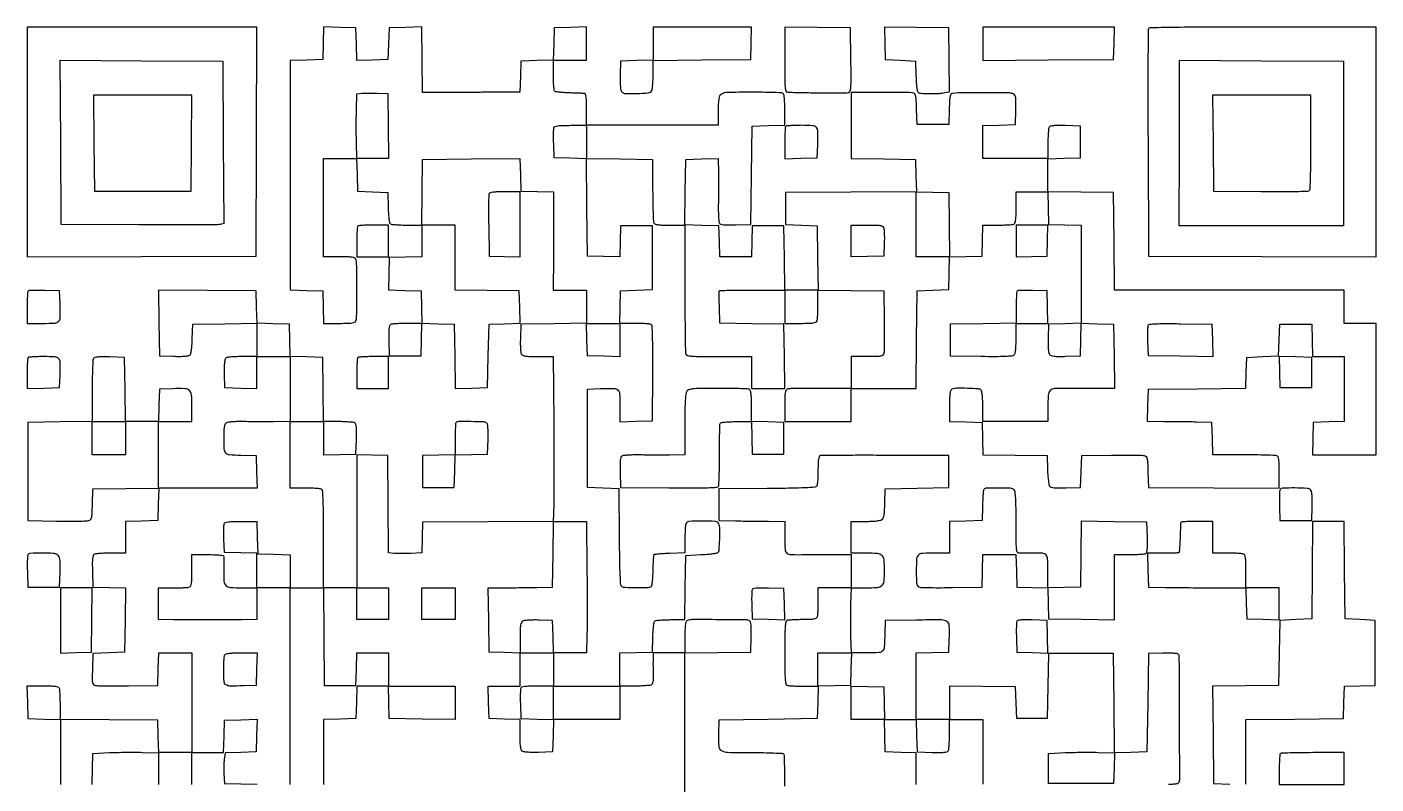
# Model space of a CAD drawing. Extents: x 179 to 1071, y 112 to 1107.
# Drawn here: x 179 to 1071, y 606 to 1107 of the extents above; entities that cross this region are included whole.
import ezdxf

# ---------------------------------------------------------------- set-up
doc = ezdxf.new("R2010")
doc.units = 0

msp = doc.modelspace()

# ---------------------------------------------------------------- linework, layer by layer
for points in [[(614, 540.065502), (614, 616.513249), (614, 692.960995), (635.75, 693.230498), (657.5, 693.5), (657.788231, 703.417355, 0.006827), (657.861823, 708.195195, 0.023663), (657.721018, 711.282937, 0.033714), (657.395734, 713.294865, 0.19692), (656.788231, 714.152042, 0.139553), (654.537711, 714.818873, 0.001224), (636.525537, 714.968312, 0.001743), (618.901151, 715.009954, 0.091576), (615.581787, 714.393011, 0.205218), (614.76761, 713.601595, 0.063068), (614.30265, 711.913621, 0.030363), (614.059586, 708.960143, 0.005351), (614, 703.393011), (614, 693), (603.5, 693), (593, 693), (592.914746, 688.25, 0.004204), (592.893703, 686.043973, 0.002232), (592.90281, 683.311381, 0.002221), (592.937003, 680.51789, 0.003446), (592.99383, 678.107893, -0.017045), (592.985134, 675.705158, -0.036762), (592.779987, 673.867867, -0.048997), (592.40056, 672.561194, -0.157601), (591.829083, 671.873206, -0.114517), (590.877633, 671.539879, -0.007914), (588.026356, 671.273635, -0.010937), (584.581523, 671.082572, -0.007991), (580.75, 671.015313), (571, 671), (571, 681.966168), (571, 692.932337), (581.75, 693.216168), (592.5, 693.5), (592.788805, 703.464966, -0.00836), (592.987032, 707.800174, -0.019108), (593.315749, 711.055937, -0.01918), (593.737468, 713.411, -0.199883), (594.288805, 714.199653, -0.115756), (595.162701, 714.504494, -0.007526), (597.855557, 714.747767, -0.010632), (601.106247, 714.922758, -0.007714), (604.730112, 714.984687), (613.960225, 715), (614.230112, 736.25), (614.5, 757.5), (624.5, 758, 0.006908), (628.421662, 758.25044, 0.009562), (631.929688, 758.590774, 0.006561), (634.839447, 758.968104, 0.108507), (635.75, 759.309017, 0.237004), (636.646896, 760.8364, 0.007977), (637.003957, 768.030764, 0.013077), (637.056243, 775.016192, 0.087155), (636.393011, 778.418213, 0.294833), (634.336862, 779.920436, 0.014388), (625.5, 780.174786, 0.014388), (616.663138, 779.920436, 0.294833), (614.606989, 778.418213, 0.070679), (614.368301, 777.376699, 0.006443), (614.178303, 774.715515, 0.008239), (614.044337, 771.52094, 0.006358), (614, 768.03452), (614, 759.232615), (604.049996, 758.83297, 0.005399), (600.193339, 758.636332, 0.008195), (596.84638, 758.374295, 0.003831), (594.024739, 758.084959, 0.170512), (593.499394, 757.832727, 0.175949), (593.253986, 757.307454, 0.004008), (593.027722, 754.510398, 0.008491), (592.842544, 751.190567, 0.005588), (592.737097, 747.366064, -0.009537), (592.600111, 743.504669, -0.014533), (592.32002, 740.162056, -0.009758), (591.959147, 737.447787, -0.203499), (591.537699, 736.765313, -0.149827), (589.579779, 736.119452, -0.005948), (581.965383, 736.048687, -0.006353), (574.391328, 736.164639, -0.135281), (572.264319, 736.81548, -0.238962), (571.604237, 737.927232, -0.00522), (571.240328, 744.392156, -0.007577), (570.951056, 753.830801, -0.001803), (570.764319, 769.550168), (570.5, 801.5), (560, 802), (549.5, 802.5), (549.5, 835), (549.5, 867.5), (558, 867.795054, -0.009943), (566.967356, 867.9279, -0.180053), (569.604424, 866.931202, -0.2029), (570.789002, 864.496251, -0.013105), (571, 856.447116), (571, 845.932337), (581.75, 846.216168), (592.5, 846.5), (592.703051, 877.969999, 0.001811), (592.746789, 893.422337, 0.007555), (592.598783, 902.729005, 0.005118), (592.334954, 909.121338, 0.242891), (591.703051, 910.204686, 0.117506), (590.823958, 910.508022, 0.006862), (587.979396, 910.749245, 0.01009), (584.551679, 910.923161, 0.007237), (580.716168, 910.984687), (570.932337, 911), (571.216168, 921.75), (571.5, 932.5), (582, 933), (592.5, 933.5), (592.5, 954.5), (592.5, 975.5), (582, 975.5), (571.5, 975.5), (571.214647, 965.216527), (570.929295, 954.933054), (560.214647, 955.216527), (549.5, 955.5), (549.236121, 987.769541), (548.972242, 1020.039082), (570.736121, 1019.769541), (592.5, 1019.5), (592.657243, 999.212913, 0.002528), (592.758169, 991.332637, 0.003791), (592.933199, 984.455427, 0.001596), (593.146108, 978.579611, 0.081932), (593.375858, 977.462913, 0.218991), (594.127778, 976.729098, 0.051245), (595.882154, 976.300449, 0.028277), (598.829531, 976.062083, 0.00604), (603.968615, 976), (614, 976), (614.038962, 965.25, -0.000784), (614.051381, 959.210054, -0.000159), (614.05319, 948.506955, -0.000168), (614.047144, 936.062964, -0.000158), (614.032686, 923.348144, 0.001846), (614.05968, 911.292849, 0.002853), (614.180883, 900.87769, 0.000898), (614.353517, 891.858512, 0.086584), (614.600712, 890.598144, 0.257232), (615.66326, 889.701641, 0.03121), (618.800602, 889.275843, 0.016104), (624.421761, 889.049249, 0.002021), (636.606989, 889), (658, 889), (658, 878.5), (658, 868), (669.019888, 868), (680.039775, 868), (679.769888, 889.25), (679.5, 910.5), (658.313949, 910.769702), (637.127898, 911.039403), (636.813949, 921.607188, -0.003792), (636.72369, 925.687752, -0.005972), (636.714618, 929.191862, -0.001935), (636.754504, 932.207911, -0.195774), (636.916667, 932.587487, -0.19218), (637.314201, 932.75587, -0.000491), (643.477604, 932.878824, -0.002931), (650.457894, 932.970284, -0.00181), (658.666667, 933), (680, 933), (680, 922), (680, 911), (690.393011, 911, 0.005351), (695.960143, 911.059586, 0.030363), (698.913621, 911.30265, 0.063068), (700.601595, 911.76761, 0.205218), (701.393011, 912.581787, 0.07207), (701.632119, 913.63856, 0.005899), (701.821697, 916.471254, 0.007818), (701.955696, 919.871254, 0.005939), (702, 923.60129), (702, 933.039005), (723.75, 932.769502), (745.5, 932.5), (745.783711, 913, -0.002788), (745.85221, 905.365834, -0.003942), (745.821708, 898.567187, -0.002293), (745.724598, 892.840683, -0.054895), (745.514659, 891.25, -0.136351), (744.804249, 889.985695, -0.147729), (743.56377, 889.316854, -0.046635), (741.090254, 889.04877, -0.003689), (734.480948, 889), (724, 889), (724, 878.5), (724, 868), (713.25, 867.937986, -0.001277), (708.441095, 867.922525, -0.000819), (702.858345, 867.927974, -0.000823), (697.391316, 867.951255, -0.001541), (692.969899, 867.990985, 0.006585), (689.194514, 867.986822, 0.008533), (685.734044, 867.87834, 0.006692), (682.851551, 867.700008, 0.072938), (681.719899, 867.446009, 0.186196), (680.816287, 866.629862, 0.078579), (680.307247, 865.047289, 0.033632), (680.057652, 862.189863, 0.004973), (680, 856.393011), (680, 846), (702, 846), (724, 846), (724, 857), (724, 868), (745.486147, 868), (766.972294, 868), (767.236147, 900.25), (767.5, 932.5), (778, 933), (788.5, 933.5), (788.783492, 944.216508), (789.066984, 954.933016), (799.783492, 955.216508), (810.5, 955.5), (810.784983, 965.75), (811.069966, 976), (820.453196, 976, 0.005972), (824.162354, 976.044307, 0.007853), (827.544751, 976.178303, 0.005943), (830.362696, 976.367916, 0.071958), (831.418213, 976.606989, 0.205218), (832.23239, 977.398405, 0.063068), (832.69735, 979.086379, 0.030363), (832.940414, 982.039857, 0.005351), (833, 987.606989), (833, 998), (843.466168, 998), (853.932337, 998), (854.216168, 987.25), (854.5, 976.5), (865.25, 976.216168), (876, 975.932337), (876, 943.5), (876, 911.067663), (865.25, 910.783832), (854.5, 910.5), (854.211141, 901.149285, 0.008898), (854.156589, 896.980927, 0.019663), (854.296615, 893.802758, 0.02258), (854.596888, 891.478955, 0.1305), (855.112128, 890.364894, 0.149751), (856.166788, 889.67274, 0.044369), (858.081903, 889.294874, 0.027023), (861.065714, 889.139302, 0.006919), (865.900987, 889.215609), (875.5, 889.5), (875.784171, 900.283485), (876.068343, 911.06697), (886.784171, 910.783485), (897.5, 910.5), (897.769888, 889.25), (898.039775, 868), (887.769888, 867.914061, -0.001899), (883.066929, 867.892568, -0.001081), (877.381002, 867.900473, -0.00108), (871.656607, 867.933176, -0.001787), (866.825014, 867.988484, 0.016019), (858.492475, 867.846703, 0.187177), (855.574939, 866.546886, 0.182324), (854.257193, 863.603338, 0.015059), (854, 855.065741), (854, 846), (832.5, 846), (811, 846), (811, 855.8, 0.008695), (810.925705, 860.071747, 0.018472), (810.688776, 863.369558, 0.019349), (810.328068, 865.799696, 0.150969), (809.8, 866.8, 0.182186), (807.924892, 867.648595, 0.008428), (800.81935, 867.98781, 0.012209), (793.868036, 868.032511, 0.087326), (790.581787, 867.393011, 0.20495), (789.767927, 866.602718, 0.063217), (789.302822, 864.919034, 0.030446), (789.059651, 861.973908, 0.005377), (789, 856.426843), (789, 846.067663), (799.75, 845.783832), (810.5, 845.5), (810.783631, 834.76979), (811.067262, 824.03958), (832.283631, 823.76979), (853.5, 823.5), (853.790118, 814.054124, 0.010482), (853.98226, 810.338585, 0.01414), (854.321331, 806.989786, 0.01114), (854.740409, 804.244126, 0.130478), (855.191104, 803.269733, 0.159945), (856.194197, 802.639631, 0.036405), (858.198281, 802.293786, 0.02466), (861.237553, 802.145353, 0.007277), (865.900987, 802.215609), (875.5, 802.5), (876, 813), (876.5, 823.5), (896, 823.783711, -0.002744), (903.631689, 823.852853, -0.003889), (910.42257, 823.824279, -0.002238), (916.145293, 823.730055, -0.055026), (917.715131, 823.523411, -0.140303), (918.954953, 822.814181, -0.136997), (919.645706, 821.550081, -0.045906), (919.987293, 819.055001, -0.004124), (920.215131, 812.7397), (920.5, 802.5), (963.75, 802.239377), (1007, 801.978755), (1007, 812.382389, 0.005344), (1006.940435, 817.955821, 0.030337), (1006.697404, 820.911921, 0.063021), (1006.232489, 822.601243, 0.205302), (1005.418213, 823.393011, 0.08304), (1004.220801, 823.636622, 0.001846), (998.313163, 823.821697, 0.004131), (991.37797, 823.956005, 0.002775), (983.452044, 824), (963.067663, 824), (962.783832, 834.75), (962.5, 845.5), (952, 845.703106, 0.001206), (947.200582, 845.784367, 0.000693), (941.416624, 845.860325, 0.000692), (935.605698, 845.920532, 0.001157), (930.716168, 845.953106), (919.932337, 846), (920.216168, 856.75), (920.5, 867.5), (952.715169, 867.763807), (984.930339, 868.027614), (985.215169, 878.263807), (985.5, 888.5), (996, 889), (1006.5, 889.5), (1007, 900), (1007.5, 910.5), (1018, 910.5), (1028.5, 910.5), (1028.783832, 899.75), (1029.067663, 889), (1039.533832, 889), (1050, 889), (1050, 867.534983), (1050, 846.069966), (1039.75, 845.784983), (1029.5, 845.5), (1029.216168, 834.75), (1028.932337, 824), (1049.966168, 824), (1071, 824), (1071, 867.5), (1071, 911), (1060.5, 911), (1050, 911), (1050, 922), (1050, 933), (974.013853, 933), (898.027706, 933), (897.763853, 965.25), (897.5, 997.5), (875.75, 997.769502), (854, 998.039005), (854, 1008.985671), (854, 1019.932337), (864.75, 1020.216168), (875.5, 1020.5), (875.5, 1031), (875.5, 1041.5), (865.582645, 1041.788231, 0.006827), (860.804805, 1041.861823, 0.023663), (857.717063, 1041.721018, 0.033714), (855.705135, 1041.395734, 0.19692), (854.847958, 1040.788231, 0.115445), (854.524351, 1039.860149, 0.007585), (854.266219, 1037.014355, 0.010675), (854.080714, 1033.578609, 0.007755), (854.015313, 1029.75), (854, 1020), (832.5, 1020), (811, 1020), (811, 1030.966168), (811, 1041.932337), (821.75, 1042.216168), (832.5, 1042.5), (832.786344, 1052.260933, 0.003919), (832.921766, 1058.561782, 0.053285), (832.709091, 1060.846498, 0.155141), (832.026472, 1062.075159, 0.098449), (830.627145, 1062.951659, 0.088374), (827.966305, 1063.455206, 0.001568), (813.345586, 1063.566407, 0.004204), (799.477731, 1063.511779, 0.015789), (790.784983, 1063.129726, 0.234693), (789.873584, 1062.587685, 0.096009), (789.322267, 1061.214477, 0.035894), (789.000032, 1058.5101, 0.00476), (788.784983, 1052.75), (788.5, 1042.5), (778, 1042.5), (767.5, 1042.5), (767.21564, 1052.693518, 0.005268), (767.000034, 1058.30174, 0.034022), (766.669594, 1061.113581, 0.078557), (766.121675, 1062.653746, 0.20063), (765.21564, 1063.380757, 0.064252), (763.948482, 1063.574706, 0.001667), (758.202407, 1063.690902, 0.003501), (751.442168, 1063.757724, 0.002382), (743.75, 1063.743256), (724, 1063.612033), (724, 1041.825904), (724, 1020.039775), (745.25, 1019.769888), (766.5, 1019.5), (766.783724, 1008.760648), (767.067447, 998.021296), (723.783724, 997.760648), (680.5, 997.5), (680.5, 987), (680.5, 976.5), (691, 976), (701.5, 975.5), (701.769888, 954.25), (702.039775, 933), (691.039775, 933), (680.039775, 933), (679.769888, 954.25), (679.5, 975.5), (669, 975.5), (658.5, 975.5), (658.215017, 965.25), (657.930034, 955), (647.5, 955), (637.069966, 955), (636.784983, 965.25), (636.5, 975.5), (625.230589, 975.782933), (613.961179, 976.065865), (614.230589, 997.782933), (614.5, 1019.5), (625.25, 1019.783832), (636, 1020.067663), (636.13315, 1010.283832, -0.002543), (636.171815, 1005.747127, -0.001361), (636.175818, 1000.142751, -0.001355), (636.148836, 994.423, -0.002117), (636.091424, 989.5, 0.007556), (636.088042, 985.192291, 0.010634), (636.224763, 981.352832, 0.007134), (636.45167, 978.168206, 0.128428), (636.790918, 977.211769, 0.189586), (637.676951, 976.605917, 0.03317), (639.711527, 976.280259, 0.023468), (642.815026, 976.139036, 0.0069), (647.582645, 976.211769), (657.5, 976.5), (658, 1009), (658.5, 1041.5), (669.25, 1041.783832), (680, 1042.067663), (680, 1052.426843, 0.005951), (679.93776, 1057.655932, 0.026328), (679.702739, 1060.724231, 0.044719), (679.290586, 1062.580679, 0.227966), (678.584755, 1063.329103, 0.083592), (677.504628, 1063.547619, 0.001634), (671.833879, 1063.715221, 0.003875), (665.195923, 1063.83823, 0.002583), (657.590413, 1063.880923, 0.004902), (642.101872, 1063.735988, 0.12985), (638.15208, 1062.611253, 0.241947), (636.372959, 1059.775757, 0.0214), (636, 1051.065741), (636, 1042), (592.5, 1042), (549, 1042), (549, 1052.5, 0.006006), (548.939425, 1057.54235, 0.023435), (548.718646, 1060.651677, 0.034132), (548.357611, 1062.570458, 0.326717), (547.75, 1063.066863, 0.004035), (546.906753, 1063.105147, 0.000236), (544.335883, 1063.199874, 0.000357), (541.274643, 1063.309035, 0.000263), (537.882795, 1063.425774, -0.007111), (534.499435, 1063.588642, -0.009772), (531.464135, 1063.83769, -0.006859), (528.947153, 1064.128751, -0.106583), (528.132795, 1064.417928, -0.213726), (527.632486, 1065.155373, -0.017235), (527.296095, 1067.533453, -0.018308), (527.070244, 1070.780494, -0.008208), (527, 1075.059017), (527, 1085), (538, 1085), (549, 1085), (549, 1096.033832), (549, 1107.067663), (538.25, 1106.783832), (527.5, 1106.5), (527.216508, 1095.783492), (526.933016, 1085.066984), (516.216508, 1084.783492), (505.5, 1084.5), (505.215017, 1074.25), (504.930034, 1064), (499.215017, 1063.908512, -0.00299), (495.648666, 1063.87275, -0.000322), (487.394411, 1063.844653, -0.000396), (477.565658, 1063.825301, -0.000319), (467, 1063.819593), (440.5, 1063.822161), (440.230404, 1085.444714), (439.960808, 1107.067266), (429.230404, 1106.783633), (418.5, 1106.5), (418, 1096), (417.5, 1085.5), (407.284183, 1085.215394), (397.068365, 1084.930789), (396.784183, 1095.715394), (396.5, 1106.5), (385.784171, 1106.783485), (375.068343, 1107.06697), (374.784171, 1096.283485), (374.5, 1085.5), (363.75, 1085.216168), (353, 1084.932337), (353, 1009), (353, 933.067663), (363.75, 932.783832), (374.5, 932.5), (374.783832, 921.75), (375.067663, 911), (385.426843, 911, 0.005377), (390.973908, 911.059651, 0.030446), (393.919034, 911.302822, 0.063217), (395.602718, 911.767927, 0.20495), (396.393011, 912.581787, 0.090516), (396.939938, 915.490371, 0.001332), (396.986594, 933, 0.001332), (396.939938, 950.509629, 0.090516), (396.393011, 953.418213, 0.205218), (395.601595, 954.23239, 0.063068), (393.913621, 954.69735, 0.030363), (390.960143, 954.940414, 0.005351), (385.393011, 955), (375, 955), (375, 987.5), (375, 1020), (385.966168, 1020), (396.932337, 1020), (397.216168, 1009.25), (397.5, 998.5), (407.5, 998), (417.5, 997.5), (417.788805, 987.535034, 0.00836), (417.987032, 983.199826, 0.019108), (418.315749, 979.944063, 0.01918), (418.737468, 977.589, 0.199883), (419.288805, 976.800347, 0.117226), (420.172107, 976.495095, 0.006962), (423.008274, 976.252233, 0.010173), (426.426877, 976.077211, 0.007309), (430.25, 976.015313), (440, 976), (440, 965.533832), (440, 955.067663), (429.25, 954.783832), (418.5, 954.5), (418.216515, 943.784171), (417.93303, 933.068343), (428.716515, 932.784171), (439.5, 932.5), (439.783832, 921.75), (440.067663, 911), (430.283832, 910.984687, 0.007729), (426.442256, 910.919289, 0.010646), (422.995583, 910.733781, 0.007548), (420.140491, 910.475676, 0.11554), (419.211769, 910.152042, 0.19692), (418.604266, 909.294865, 0.033714), (418.278982, 907.282937, 0.023663), (418.138177, 904.195195, 0.006827), (418.211769, 899.417355), (418.5, 889.5), (429, 889.5), (439.5, 889.5), (439.784171, 900.283485), (440.068343, 911.06697), (450.784171, 910.783485), (461.5, 910.5), (461.769986, 889.216371), (462.039971, 867.932742), (472.769986, 868.216371), (483.5, 868.5), (484, 889.5), (484.5, 910.5), (494.783473, 910.785353), (505.066946, 911.070705), (504.783473, 921.785353), (504.5, 932.5), (483.25, 932.769888), (462, 933.039775), (462, 954.519888), (462, 976), (450.980498, 976), (439.960995, 976), (440.230498, 997.75), (440.5, 1019.5), (472.716028, 1019.763808), (504.932056, 1020.027617), (505.216028, 1009.263808), (505.5, 998.5), (516.25, 998.216168), (527, 997.932337), (527.035641, 987.216168, -0.000839), (527.044809, 981.654289, -0.000258), (527.040241, 973.258812, -0.000258), (527.025446, 963.863042, -0.000282), (527.001252, 954.75), (526.931222, 933), (537.965611, 933), (549, 933), (549, 922.019502), (549, 911.039005), (527.25, 910.769502), (505.5, 910.5), (505.211141, 901.149285, 0.009044), (505.15859, 897.042317, 0.018924), (505.296386, 893.849829, 0.020746), (505.587315, 891.486141, 0.132968), (506.083586, 890.399285, 0.153983), (507.123616, 889.728976, 0.035169), (509.202044, 889.314944, 0.024217), (512.337384, 889.070215, 0.007368), (517.10175, 889), (526.958611, 889), (527.229306, 845.75, -0.000744), (527.312237, 828.366955, -0.000876), (527.337455, 811.903113, -0.000767), (527.313077, 797.994754, -0.005464), (527.217348, 791.260598), (526.934696, 780.021196), (483.717348, 779.760598), (440.5, 779.5), (440.215876, 769.327811), (439.931752, 759.155621), (432.715876, 758.827811, -0.005781), (429.679229, 758.725021, -0.005152), (426.522147, 758.687223, -0.005175), (423.68305, 758.711872, -0.015909), (421.763775, 758.809544), (418.027549, 759.119088), (417.763775, 791.309544), (417.5, 823.5), (407.25, 823.784983), (397, 824.069966), (397, 780.034983), (397, 736), (386, 736), (375, 736), (375, 768.393011, 0.001243), (374.953519, 787.08678, 0.010731), (374.733108, 795.42282, 0.016522), (374.345967, 800.195595, 0.279562), (373.418213, 801.393011, 0.07203), (372.361889, 801.632106, 0.005915), (369.534475, 801.821697, 0.007831), (366.140776, 801.955695, 0.005951), (362.418213, 802), (353, 802), (353, 824), (353, 846), (364, 846), (375, 846), (375, 834.966168), (375, 823.932337), (385.75, 824.216168), (396.5, 824.5), (396.788231, 834.417355, 0.006827), (396.861823, 839.195195, 0.023663), (396.721018, 842.282937, 0.033714), (396.395734, 844.294865, 0.19692), (395.788231, 845.152042, 0.115389), (394.860528, 845.475632, 0.007606), (392.020197, 845.733781, 0.010693), (388.590875, 845.919285, 0.007771), (384.769888, 845.984687), (375.039775, 846), (374.769888, 867.25), (374.5, 888.5), (363.783492, 888.783492), (353.066984, 889.066984), (352.783492, 899.783492), (352.5, 910.5), (341.783492, 910.783492), (331.066984, 911.066984), (330.783492, 921.783492), (330.5, 932.5), (298.230459, 932.763879), (265.960918, 933.027758), (266.230459, 911.263879), (266.5, 889.5), (275.850715, 889.211141, 0.009201), (279.892546, 889.160695, 0.018158), (283.099804, 889.296226, 0.018909), (285.507799, 889.577687, 0.135457), (286.565629, 890.054467, 0.155031), (287.207107, 891.05425, 0.027795), (287.668713, 893.249332, 0.02215), (288.009433, 896.409522, 0.008399), (288.214914, 900.843326), (288.5, 910.5), (309.75, 910.769888), (331, 911.039775), (331, 900.019888), (331, 889), (321.122445, 889, 0.007831), (316.571441, 888.928718, 0.021429), (313.364445, 888.690402, 0.026635), (311.147197, 888.309148, 0.165109), (310.176942, 887.713201, 0.138649), (309.750801, 886.751687, 0.014183), (309.466611, 884.25361, 0.016207), (309.301367, 881.109089, 0.010475), (309.304497, 877.463201), (309.5, 868.5), (320.25, 868.216168), (331, 867.932337), (331, 878.466168), (331, 889), (342, 889), (353, 889), (353, 867.5), (353, 846), (342.25, 845.937986, -0.001323), (337.420303, 845.922906, -0.00083), (331.771122, 845.929594, -0.000833), (326.209548, 845.954674, -0.001522), (321.672969, 845.996501, 0.008808), (317.402679, 845.973647, 0.017756), (314.042149, 845.776915, 0.018659), (311.531517, 845.445369, 0.131783), (310.422969, 844.93607, 0.139267), (309.765964, 843.97844, 0.041503), (309.337611, 842.240142, 0.029361), (309.084433, 839.715405, 0.010758), (309.013655, 836.127555, 0.011111), (309.210886, 827.915135, 0.176033), (310.267872, 825.377919, 0.188954), (312.679383, 824.200902, 0.013148), (320.357794, 823.783793), (330.5, 823.5), (330.783832, 812.75), (331.067663, 802), (298.533832, 802), (266, 802), (266, 824), (266, 846), (277, 846), (288, 846), (288, 855.964816, 0.018261), (287.715759, 863.745043, 0.189805), (286.354446, 866.576308, 0.180768), (283.394003, 867.792504, 0.016288), (275.243181, 867.788833), (266.5, 867.5), (266.216168, 856.75), (265.932337, 846), (254.986056, 846), (244.039775, 846), (243.769888, 867.25), (243.5, 888.5), (233.582645, 888.788231, 0.006827), (228.804805, 888.861823, 0.023663), (225.717063, 888.721018, 0.033714), (223.705135, 888.395734, 0.19692), (222.847958, 887.788231, 0.130018), (222.518918, 886.749561, 0.002382), (222.266219, 880.935822, 0.005714), (222.080348, 874.116045, 0.003766), (222.015313, 866.269888), (222, 846.039775), (200.75, 845.769888), (179.5, 845.5), (179.5, 813), (179.5, 780.5), (198.5, 780.2403, 0.002689), (205.940041, 780.178622, 0.003795), (212.569445, 780.209638, 0.002219), (218.152897, 780.302933, 0.052405), (219.715131, 780.500601, 0.141258), (220.955297, 781.196307, 0.138528), (221.646307, 782.450435, 0.046054), (221.987353, 784.937938, 0.004099), (222.215131, 791.2603), (222.5, 801.5), (244.284031, 801.769597), (266.068061, 802.039194), (265.784031, 791.269597), (265.5, 780.5), (254.75, 780.216168), (244, 779.932337), (244, 769.466168), (244, 759), (234.25, 758.984687, 0.007747), (230.42149, 758.91935, 0.010666), (226.986053, 758.734034, 0.007573), (224.140441, 758.476177, 0.115477), (223.21316, 758.152902, 0.199716), (222.60233, 757.281101, 0.032047), (222.279186, 755.18343, 0.022682), (222.138947, 751.955578, 0.006397), (222.21316, 746.918214), (222.5, 736.5), (233.269789, 736.215968), (244.039577, 735.931935), (243.769789, 714.715968), (243.5, 693.5), (233, 693), (222.5, 692.5), (222.215323, 682.277755, 0.003551), (222.079402, 675.724702, 0.049294), (222.279857, 673.368544, 0.160964), (222.928278, 672.188838, 0.127702), (224.215323, 671.494044, 0.054764), (225.826644, 671.280828, 0.002348), (231.557001, 671.180849, 0.003993), (238.36337, 671.14843, 0.002831), (246, 671.216289), (265.5, 671.5), (265.783832, 682.25), (266.067663, 693), (277.033832, 693), (288, 693), (288, 660), (288, 627), (277.033832, 627), (266.067663, 627), (265.783832, 637.75), (265.5, 648.5), (233.25, 648.763853), (201, 649.027706), (201, 658.432066, 0.005959), (200.955694, 662.149321, 0.007839), (200.821697, 665.538545, 0.005926), (200.632097, 668.362208, 0.072001), (200.393011, 669.418213, 0.205485), (199.600474, 670.232706, 0.062919), (197.908208, 670.697521, 0.03028), (194.946379, 670.940479, 0.005326), (189.359179, 671), (178.932337, 671), (179.216168, 660.25), (179.5, 649.5), (190.25, 649.216168), (201, 648.932337), (201, 627.466168), (201, 606)], [(933.829052, 606.071545, 0.014296), (937.164423, 606.290571, 0.009064), (939.880922, 606.596896, 0.225406), (940.496963, 606.995087, 0.139868), (941.19842, 609.475126, 0.000292), (941.082382, 649.818593, 0.00022), (940.923873, 690.46607, 0.197785), (940.202135, 692.197865, 0.175155), (939.481347, 692.535971, 0.008594), (936.815334, 692.735291, 0.013067), (933.579866, 692.836613, 0.008986), (929.910352, 692.789648), (920.5, 692.5), (920, 660), (919.5, 627.5), (908.763707, 627.216307), (898.027415, 626.932615), (897.763707, 659.716307), (897.5, 692.5), (876, 692.5), (854.5, 692.5), (854, 671), (853.5, 649.5), (843.5, 649.5), (833.5, 649.5), (833, 660), (832.5, 670.5), (810.75, 670.769502), (789, 671.039005), (789, 660.019502), (789, 649), (778, 649), (767, 649), (767, 670.966168), (767, 692.932337), (777.75, 693.216168), (788.5, 693.5), (788.795054, 702, 0.016615), (788.808557, 711.172392, 0.256901), (787.257017, 713.792258, 0.133137), (783.662891, 714.781055, 0.003632), (767.237619, 714.72342), (746.5, 714.5), (746.24922, 706, -0.007897), (745.830457, 696.759777, -0.169594), (744.78992, 694.278458, -0.20034), (742.483054, 693.185982, -0.011711), (734.543332, 693), (724.124768, 693), (723.812384, 703.900107, -0.004492), (723.71519, 708.841483, -0.002693), (723.6841, 714.712026, -0.002696), (723.716137, 720.554047, -0.004692), (723.814338, 725.400107), (724.128677, 736), (733.49291, 736, 0.017788), (741.277883, 736.277045, 0.169683), (744.28684, 737.575214, 0.186617), (745.682819, 740.404657, 0.02234), (746, 747.5, 0.022388), (745.681908, 754.600461, 0.187228), (744.28188, 757.42831, 0.169242), (741.263497, 758.724472, 0.017578), (733.428571, 759), (724, 759), (724, 769.5), (724, 780), (733.30887, 780, 0.009812), (737.35615, 780.079431, 0.018544), (740.610301, 780.328301, 0.02024), (743.071188, 780.710018, 0.112838), (744.28333, 781.25, 0.135585), (745.125269, 782.340539, 0.052369), (745.663989, 784.191066, 0.030165), (746.011887, 787.117316, 0.007256), (746.224459, 792), (746.5, 801.5), (767.5, 802), (788.5, 802.5), (788.5, 813), (788.5, 823.5), (746.5, 823.672075, 0.001137), (730.30934, 823.70159, 0.001814), (716.470312, 823.64514, 0.000349), (704.273257, 823.542618, 0.094058), (703.25, 823.338742, 0.237452), (702.665866, 822.673134, 0.030997), (702.294837, 820.765066, 0.024119), (702.059301, 817.893995, 0.007989), (701.984687, 813.666667, -0.008112), (701.920195, 810.063104, -0.011072), (701.737557, 806.8204, -0.008081), (701.483065, 804.137346, -0.114202), (701.164896, 803.232566, -0.238259), (700.014755, 802.547142, -0.005962), (693.747222, 802.185008, -0.007882), (684.418045, 801.904803, -0.001745), (668.430208, 801.732566), (636.5, 801.5), (636.5, 791), (636.5, 780.5), (647.5, 780.322108, 0.000732), (652.490282, 780.248714, 0.000437), (658.426562, 780.17529, 0.000438), (664.339105, 780.112505, 0.000759), (669.25, 780.072108), (680, 780), (680, 769.567388, 0.014106), (680.226851, 761.528296, 0.207079), (681.467917, 759.053346, 0.171343), (684.230956, 758.018961, 0.009074), (693.785381, 758.012486, -0.002164), (698.244461, 758.071083, -0.001219), (703.657268, 758.105589, -0.001216), (709.120922, 758.113817, -0.001991), (713.75, 758.091103), (724, 758), (724, 747), (724, 736), (713, 736), (702, 736), (702, 727.081787, -0.006277), (701.955669, 723.550804, -0.008159), (701.821697, 720.31865, -0.006338), (701.631778, 717.626193, -0.070946), (701.393011, 716.581787, -0.191652), (700.656877, 715.783827, -0.070258), (699.167248, 715.312102, -0.03479), (696.605148, 715.063195, -0.006824), (691.974799, 715, 0.006352), (688.484808, 714.955664, 0.008233), (685.287222, 714.821697, 0.006434), (682.623534, 714.631706, 0.070701), (681.581787, 714.393011, 0.25694), (680.699082, 713.347978, 0.031157), (680.276325, 710.260913, 0.016334), (680.049835, 704.758748, 0.002119), (680, 693, 0.002119), (680.049835, 681.241252, 0.016334), (680.276325, 675.739087, 0.031157), (680.699082, 672.652022, 0.25694), (681.581787, 671.606989, 0.0721), (682.638889, 671.367872, 0.005887), (685.475463, 671.178303, 0.007809), (688.880092, 671.044304, 0.00593), (692.615619, 671), (702.067663, 671), (701.783832, 660.25), (701.5, 649.5), (669, 649), (636.5, 648.5), (636.211167, 639.756819, 0.02411), (636.340494, 631.241794, 0.251011), (638.123981, 628.366877, 0.126743), (642.227087, 627.224508, 0.004849), (658.181631, 627.069767, -0.003972), (665.966412, 627.007923, -0.006212), (672.663077, 626.818271, -0.002158), (678.406775, 626.559321, -0.186112), (679.186391, 626.213609, -0.189569), (679.52641, 625.432801, -0.002135), (679.711366, 619.608009, -0.006218), (679.813419, 612.820944, -0.003969), (679.771275, 604.928725)], [(353, 605.960995), (353, 670.980498), (353, 736), (342, 736), (331, 736), (331, 725.5), (331, 715), (320.75, 714.926805, -0.001262), (312.521508, 714.888821, -0.000694), (302.452926, 714.881747, -0.00058), (290.33909, 714.904103, -0.000334), (275.75, 714.957682), (266, 715), (266, 725.5), (266, 736), (275.418213, 736, 0.005951), (279.140776, 736.044305, 0.007831), (282.534475, 736.178303, 0.005915), (285.361889, 736.367894, 0.07203), (286.418213, 736.606989, 0.205218), (287.23239, 737.398405, 0.063068), (287.69735, 739.086379, 0.030363), (287.940414, 742.039857, 0.005351), (288, 747.606989), (288, 758), (298.5, 758, -0.006012), (303.541273, 757.939386, -0.023419), (306.651777, 757.718556, -0.034052), (308.572581, 757.35754, -0.325984), (309.070637, 756.75, -0.014814), (309.092806, 755.923743, -0.001037), (309.081503, 753.605455, -0.001469), (309.054161, 750.840669, -0.001106), (309.008434, 747.800487, 0.019496), (309.169365, 740.397615, 0.185632), (310.458808, 737.569707, 0.178142), (313.338343, 736.272315, 0.017684), (321.035184, 736), (331, 736), (331, 747.466168), (331, 758.932337), (320.25, 759.216168), (309.5, 759.5), (309.208575, 768.420857, -0.005737), (309.13413, 771.934715, -0.007759), (309.152581, 775.111648, -0.005495), (309.238236, 777.761419, -0.080952), (309.42719, 778.670857, -0.240278), (310.149767, 779.321122, -0.035263), (312.144919, 779.7062, -0.023847), (315.317434, 779.936551, -0.006199), (320.434783, 780), (330.932337, 780), (331.216168, 769.25), (331.5, 758.5), (342.25, 758.216168), (353, 757.932337), (353, 746.966168), (353, 736), (363.986147, 736), (374.972294, 736), (375.236147, 703.75), (375.5, 671.5), (386, 671.5), (396.5, 671.5), (396.783832, 682.25), (397.067663, 693), (407.533832, 693), (418, 693), (418, 682), (418, 671), (440, 671), (462, 671), (462, 659.980498), (462, 648.960995), (440.25, 649.230498), (418.5, 649.5), (418.216168, 660.25), (417.932337, 671), (407.5, 671), (397.067663, 671), (396.783832, 660.25), (396.5, 649.5), (385.75, 649.216168), (375, 648.932337), (375, 627.466168), (375, 606)], [(767, 606), (767, 616.465017), (767, 626.930034), (756.75, 627.215017), (746.5, 627.5), (746.216168, 638.25), (745.932337, 649), (734.966168, 649), (724, 649), (724, 660.033832), (724, 671.067663), (734.75, 670.783832), (745.5, 670.5), (745.783832, 659.75), (746.067663, 649), (756.5, 649), (766.932337, 649), (767.216168, 638.25), (767.5, 627.5), (777.417355, 627.211769, 0.006827), (782.195195, 627.138177, 0.023663), (785.282937, 627.278982, 0.033714), (787.294865, 627.604266, 0.19692), (788.152042, 628.211769, 0.115445), (788.475649, 629.139851, 0.007585), (788.733781, 631.985645, 0.010675), (788.919286, 635.421391, 0.007755), (788.984687, 639.25), (789, 649), (800, 649), (811, 649), (811, 627.533832), (811, 606.067663)], [(288, 606), (288, 616.5), (288, 627), (298.466168, 627), (308.932337, 627), (309.216168, 637.75), (309.5, 648.5), (320.284178, 648.784178), (331.068357, 649.068357), (330.784178, 638.284178), (330.5, 627.5), (320.288831, 627.215446), (310.077661, 626.930891), (309.481052, 623.715446, 0.030047), (309.270626, 622.018638, 0.00876), (309.150106, 619.388287, 0.008769), (309.118216, 616.415823, 0.009283), (309.192221, 613.5), (309.5, 606.5), (331.25, 606.230498)], [(221.930034, 606), (222.215017, 616.25), (222.5, 626.5), (233.5, 627, -0.005757), (238.490373, 627.169283, -0.003442), (244.426563, 627.261362, -0.003446), (250.339037, 627.271619, -0.005974), (255.25, 627.187616), (266, 626.875232), (266, 616.437616), (266, 606)]]:
    msp.add_lwpolyline(points, format="xyb")
for points in [[(179, 1030.993714), (179, 954.987428), (254.75, 955.243714), (330.5, 955.5), (330.756286, 1031.25), (331.012572, 1107), (255.006286, 1107), (179, 1107)], [(811, 1095.989377), (811, 1084.978755), (854.25, 1085.239377), (897.5, 1085.5), (897.783832, 1096.25), (898.067663, 1107), (854.533832, 1107), (811, 1107)], [(223.235953, 1030.25), (223.5, 998.5), (255.5, 998.5), (287.5, 998.5), (287.764047, 1030.25), (288.028094, 1062), (255.5, 1062), (222.971906, 1062)], [(788.769888, 976.25), (789.039775, 955), (778.019888, 955), (767, 955), (767, 976.533832), (767, 998.067663), (777.75, 997.783832), (788.5, 997.5)], [(833, 965.465017), (833, 954.930034), (843.25, 955.215017), (853.5, 955.5), (853.784983, 965.75), (854.069966, 976), (843.534983, 976), (833, 976)], [(571, 899.966168), (571, 888.932337), (560.25, 889.216168), (549.5, 889.5), (549.216168, 900.25), (548.932337, 911), (559.966168, 911), (571, 911)], [(1007.214639, 878.78419), (1007.5, 868.5), (1018, 868.5), (1028.5, 868.5), (1028.5, 878.5), (1028.5, 888.5), (1017.714639, 888.78419), (1006.929279, 889.068381)], [(244, 835), (244, 824), (233, 824), (222, 824), (222, 835), (222, 846), (233, 846), (244, 846)], [(201, 714.465017), (201, 692.930034), (211.25, 693.215017), (221.5, 693.5), (221.769888, 714.75), (222.039775, 736), (211.519888, 736), (201, 736)], [(418, 725.5), (418, 715), (407.5, 715), (397, 715), (397, 725.5), (397, 736), (407.5, 736), (418, 736)], [(462, 725.5), (462, 715), (451, 715), (440, 715), (440, 725.5), (440, 736), (451, 736), (462, 736)], [(723.783832, 682.25), (723.5, 671.5), (712.75, 671.216168), (702, 670.932337), (702, 681.966168), (702, 693), (713.033832, 693), (724.067663, 693)]]:
    msp.add_lwpolyline(points, close=True)
for points in [[(593, 1096.033832), (593, 1085.067663), (582.25, 1084.783832), (571.5, 1084.5), (571.211141, 1075.149285, 0.00867), (571.153366, 1070.882978, 0.020877), (571.297142, 1067.728477, 0.025708), (571.61319, 1065.46446, 0.12632), (572.160002, 1064.307209, 0.213335), (574.713527, 1063.049365, 0.018052), (582.22084, 1063.040103, 0.017601), (589.715862, 1063.566096, 0.229432), (592.021789, 1065, 0.108985), (592.394965, 1066.034164, 0.009937), (592.695519, 1068.772493, 0.01249), (592.909647, 1072.089305, 0.009458), (592.984687, 1075.736147), (593, 1084.972294), (625.25, 1085.236147), (657.5, 1085.5), (657.783832, 1096.25), (658.067663, 1107), (625.533832, 1107), (593, 1107)], [(680, 1085.519502, 0.001672), (680.043488, 1072.51209, 0.018565), (680.270961, 1067.323565, 0.050708), (680.750889, 1064.719721, 0.324803), (681.75, 1063.945761, 0.003568), (694.008669, 1063.653362, 0.002843), (707.23647, 1063.507503, 0.000909), (719.980458, 1063.462611, 0.06446), (722.077032, 1063.730395, 0.244895), (723.202278, 1064.749855, 0.069185), (723.726085, 1067.134801, 0.02117), (723.899252, 1071.981308, 0.001535), (723.769533, 1085.371739), (723.5, 1106.5), (701.75, 1106.769502), (680, 1107.039005)], [(746.215966, 1096.269987), (746.5, 1085.5), (756.5, 1085), (766.5, 1084.5), (766.788805, 1074.535034, 0.00836), (766.987032, 1070.199826, 0.019108), (767.315749, 1066.944063, 0.01918), (767.737468, 1064.589, 0.199883), (768.288805, 1063.800347, 0.131044), (770.205515, 1063.195836, 0.008794), (776.001527, 1063.03742, 0.013477), (781.850851, 1063.138119, 0.038326), (785.894513, 1063.628903), (789.039025, 1064.257805), (788.769513, 1085.378903), (788.5, 1106.5), (767.215966, 1106.769987), (745.931931, 1107.039973)], [(920.460009, 1105.75, 0.090591), (920.266358, 1104.709509, 0.000109), (920.198937, 1082.982812, 0.000984), (920.176611, 1058.652573, 0.000605), (920.241394, 1030), (920.5, 955.5), (995.75, 955.243674), (1071, 954.987348), (1071, 1030.993674), (1071, 1107), (995.968615, 1107, 0.000668), (957.448289, 1106.948566, 0.003471), (936.19131, 1106.744245, 0.001205), (921.475143, 1106.465155, 0.305157)], [(308.758677, 1030.77123), (309.017354, 977.04246), (306.758677, 976.494347, -0.057902), (304.987826, 976.276519, -0.000418), (290.035361, 976.188577, -0.001589), (272.903102, 976.156579, -0.001017), (253, 976.223117), (201.5, 976.5), (201.241383, 1030.758691), (200.982767, 1085.017383), (254.741383, 1084.758691), (308.5, 1084.5)], [(1049.5, 1030), (1049.5, 975.5), (995.211905, 975.5), (940.92381, 975.5), (940.942857, 1025.75, -0.000032), (940.951538, 1045.331386, -0.000047), (940.961905, 1062.563467, -0.000022), (940.972765, 1077.239555, -0.00086), (940.980952, 1080.508612), (941, 1085.017225), (995.25, 1084.758612), (1049.5, 1084.5)], [(417.769502, 1041.543821), (418.039005, 1020), (407.583841, 1020), (397.128677, 1020), (396.814338, 1030.599893, -0.004677), (396.716072, 1035.441922, -0.002699), (396.683785, 1041.270706, -0.002697), (396.714518, 1047.122426, -0.004516), (396.811312, 1052.041108), (397.122625, 1062.882429), (400.311312, 1063.204923, -0.017666), (401.99545, 1063.315332, -0.005016), (404.619573, 1063.368092, -0.005046), (407.586147, 1063.368025, -0.005322), (410.5, 1063.307529), (417.5, 1063.087641)], [(963.235953, 1030.25), (963.5, 998.5), (994.93202, 998.235498, 0.001697), (1010.901959, 998.155315, 0.00816), (1019.995146, 998.288929, 0.006635), (1026.009704, 998.555446, 0.241447), (1027.166708, 999.235498, 0.134731), (1027.492293, 1000.296498, 0.001088), (1027.738089, 1009.161365, 0.003824), (1027.920853, 1019.372002, 0.002438), (1027.984687, 1031.25), (1028, 1062), (995.485953, 1062), (962.971906, 1062)], [(549, 1030.966168), (549, 1019.932337), (538.25, 1020.216168), (527.5, 1020.5), (527.210159, 1029.924983, -0.005394), (527.136178, 1033.631743, -0.007376), (527.154817, 1036.970602, -0.005045), (527.239658, 1039.758353, -0.081654), (527.428774, 1040.674983, -0.241018), (528.150647, 1041.322788, -0.034741), (530.157558, 1041.706476, -0.023677), (533.342601, 1041.936534, -0.00619), (538.468615, 1042), (549, 1042)], [(680.666667, 1041.333333, 0.178637), (680.399783, 1040.754242, 0.004491), (680.195833, 1037.817145, 0.009085), (680.048275, 1034.320751, 0.006002), (680, 1030.299502), (680, 1019.932337), (690.75, 1020.216168), (701.5, 1020.5), (701.795054, 1029, 0.009626), (701.932798, 1037.916466, 0.172284), (700.978172, 1040.572651, 0.209042), (698.626, 1041.774609, 0.015066), (691.147615, 1042, 0.006339), (687.338339, 1041.951706, 0.009542), (684.020445, 1041.804167, 0.004928), (681.241287, 1041.599873, 0.177367)], [(484.446735, 996.72179, 0.087882), (484.255547, 995.733509, 0.001374), (484.180187, 989.95234, 0.003602), (484.159428, 983.218274, 0.002373), (484.22812, 975.47179), (484.5, 955.5), (494.75, 955.215017), (505, 954.930034), (505, 976.465017), (505, 998), (494.968615, 998, 0.006845), (490.215743, 997.934929, 0.023381), (487.132313, 997.705921, 0.031705), (485.13616, 997.333853, 0.243848)], [(397.666667, 975.333333, 0.177413), (397.400114, 974.758552, 0.004912), (397.195833, 971.973958, 0.009526), (397.048294, 968.649913, 0.006327), (397, 964.833333), (397, 955), (407.5, 955), (418, 955), (418, 965.5), (418, 976), (408.166667, 976, 0.006327), (404.350087, 975.951706, 0.009526), (401.026042, 975.804167, 0.004912), (398.241448, 975.599886, 0.177413)], [(745.527452, 973.746645, -0.047213), (745.730902, 972.414471, -0.007738), (745.839778, 969.806198, -0.008456), (745.868543, 966.723436, -0.00737), (745.796504, 963.496645), (745.5, 955.5), (734.75, 955.216168), (724, 954.932337), (724, 965.466168), (724, 976), (734.480948, 976, -0.003696), (741.090691, 975.951146, -0.046645), (743.565956, 975.682761, -0.147279), (744.810178, 975.013211, -0.135509)], [(179.699448, 932.366114, 0.177451), (179.419778, 931.762931, 0.004898), (179.205463, 928.836713, 0.009512), (179.050668, 925.343898, 0.006317), (179, 921.333333), (179, 911), (189.480948, 911, 0.01319), (197.50249, 911.211645, 0.203196), (199.933469, 912.397028, 0.179688), (200.928151, 915.034911, 0.009927), (200.795054, 924), (200.5, 932.5), (190.449448, 932.782781, 0.006672), (186.547259, 932.840477, 0.010046), (183.145783, 932.777033, 0.005301), (180.300668, 932.636532, 0.183378)], [(833.700461, 932.367127, 0.177372), (833.420408, 931.763362, 0.004926), (833.20576, 928.842739, 0.00954), (833.050742, 925.355994, 0.006338), (833, 921.352836), (833, 911.039005), (811.25, 910.769502), (789.5, 910.5), (789.5, 900), (789.5, 889.5), (809.87212, 889.228906, 0.003345), (819.276081, 889.166681, 0.010005), (825.705807, 889.29582, 0.008655), (830.27761, 889.558532, 0.155745), (831.62212, 890.10135, 0.156203), (832.27857, 891.129642, 0.033485), (832.686183, 893.234091, 0.023668), (832.929625, 896.387381, 0.007431), (833, 901.122445), (833, 911), (843.533832, 911), (854.067663, 911), (853.783832, 921.75), (853.5, 932.5), (843.950461, 932.783794, 0.007041), (840.240283, 932.841782, 0.010544), (837.000338, 932.778463, 0.005798), (834.297812, 932.637197, 0.182377)], [(962.784034, 899.730013), (963.068069, 888.960027), (941.784034, 889.230013), (920.5, 889.5), (920.210159, 898.924983, -0.005475), (920.136754, 902.633198, -0.007466), (920.157112, 905.976582, -0.005154), (920.24457, 908.76728, -0.081372), (920.436587, 909.695344, -0.278417), (921.358071, 910.412445, -0.016945), (924.985308, 910.719089, -0.013404), (930.866599, 910.858183, -0.002464), (941.726428, 910.77036), (962.5, 910.5)], [(179.666667, 888.333333, 0.177495), (179.400093, 887.758266, 0.004883), (179.195833, 884.96402, 0.009496), (179.048292, 881.629052, 0.006305), (179, 877.799502), (179, 867.932337), (189.75, 868.216168), (200.5, 868.5), (200.796504, 876.496645, 0.010514), (200.933015, 885.009028, 0.176932), (199.969585, 887.606103, 0.204424), (197.610838, 888.780726, 0.014687), (190.147615, 889, 0.006339), (186.338339, 888.951706, 0.009542), (183.020445, 888.804167, 0.004928), (180.241287, 888.599873, 0.177367)], [(397.666667, 888.333333, 0.177413), (397.400114, 887.758552, 0.004912), (397.195833, 884.973958, 0.009526), (397.048294, 881.649913, 0.006327), (397, 877.833333), (397, 868), (407.5, 868), (418, 868), (418, 878.5), (418, 889), (408.166667, 889, 0.006327), (404.350087, 888.951706, 0.009526), (401.026042, 888.804167, 0.004912), (398.241448, 888.599886, 0.177413)], [(615.571429, 866.428571, 0.152212), (614.721773, 864.809576, 0.027477), (614.288462, 861.395604, 0.015365), (614.055296, 855.652962, 0.002463), (614, 844.428571), (614, 824), (603.75, 823.911553, -0.001553), (599.101142, 823.885876, -0.000928), (593.573437, 823.882773, -0.000929), (588.069479, 823.90013, -0.001614), (583.5, 823.937781, 0.008106), (579.575575, 823.919164, 0.01122), (576.059082, 823.766476, 0.007951), (573.148971, 823.528095, 0.123217), (572.211769, 823.193583, 0.191548), (571.605466, 822.315392, 0.033315), (571.279912, 820.286958, 0.023521), (571.138803, 817.187736, 0.00688), (571.211769, 812.417355), (571.5, 802.5), (603.432148, 802.235705, 0.001665), (619.66677, 802.155406, 0.008043), (628.894263, 802.288936, 0.006442), (635.001657, 802.554408, 0.244405), (636.1493, 803.235705, 0.128702), (636.463152, 804.251559, 0.00237), (636.683446, 809.909829, 0.005676), (636.834931, 816.546868, 0.003743), (636.865326, 824.180734, -0.003154), (636.88668, 831.800998, -0.004852), (637.010733, 838.394349, -0.001755), (637.192147, 844.057096, -0.130239), (637.457191, 844.930734, -0.219345), (638.142046, 845.384706, -0.013172), (640.657395, 845.706342, -0.016529), (643.937565, 845.929018, -0.008682), (648.025185, 846), (657.932337, 846), (658.216168, 835.25), (658.5, 824.5), (669, 824.5), (679.5, 824.5), (679.5, 835), (679.5, 845.5), (668.75, 845.783832), (658, 846.067663), (658, 856.426843, 0.005377), (657.940349, 861.973908, 0.030446), (657.697178, 864.919034, 0.063217), (657.232073, 866.602718, 0.20495), (656.418213, 867.393011, 0.082256), (655.232302, 867.636205, 0.002105), (649.764832, 867.821697, 0.004426), (643.326102, 867.955979, 0.003), (635.989641, 868, 0.002748), (625.702118, 867.943452, 0.016456), (620.34952, 867.70831, 0.0296), (617.14836, 867.27027, 0.148636)], [(462.666667, 845.333333, 0.178489), (462.399823, 844.754766, 0.004541), (462.195833, 841.837021, 0.009138), (462.048278, 838.362473, 0.006042), (462, 834.367165), (462, 824.067663), (451.25, 823.783832), (440.5, 823.5), (440.5, 813), (440.5, 802.5), (451, 802.5), (461.5, 802.5), (461.783492, 813.216508), (462.066984, 823.933016), (472.783492, 824.216508), (483.5, 824.5), (483.788231, 834.417355, 0.006827), (483.861823, 839.195195, 0.023663), (483.721018, 842.282937, 0.033714), (483.395734, 844.294865, 0.19692), (482.788231, 845.152042, 0.134486), (480.660391, 845.805612, 0.005407), (472.507867, 845.96724, 0.004187), (464.193085, 845.972527, 0.196902)], [(811.485282, 800.75, 0.066498), (811.295521, 799.877413, 0.003647), (811.08776, 797.076563, 0.005607), (810.901725, 793.730129, 0.004064), (810.766667, 790), (810.5, 780.5), (799.75, 780.216168), (789, 779.932337), (789, 769.466168), (789, 759), (780.25, 758.986345, 0.009158), (771.045822, 758.803372, 0.171713), (768.395485, 757.750009, 0.202334), (767.213212, 755.321825, 0.013459), (767, 747.402421, 0.003755), (767.049021, 740.874331, 0.047094), (767.317606, 738.423086, 0.148259), (767.986428, 737.19188, 0.13529), (769.25, 736.485341, 0.054895), (770.840683, 736.275402, 0.002293), (776.567187, 736.178292, 0.003942), (783.365834, 736.14779, 0.002788), (791, 736.216289), (810.5, 736.5), (810.783832, 747.25), (811.067663, 758), (822, 758), (832.932337, 758), (833.216168, 747.25), (833.5, 736.5), (843.715399, 736.215399), (853.930798, 735.930798), (854.215399, 725.715399), (854.5, 715.5), (876.25, 715.230498), (898, 714.960995), (898, 736.480498), (898, 758), (907.75, 758.015313, 0.007755), (911.578609, 758.080714, 0.010675), (915.014355, 758.266219, 0.007585), (917.860149, 758.524351, 0.115445), (918.788231, 758.847958, 0.19692), (919.395734, 759.705135, 0.033714), (919.721018, 761.717063, 0.023663), (919.861823, 764.804805, 0.006827), (919.788231, 769.582645), (919.5, 779.5), (897.769557, 779.769448), (876.039113, 780.038896), (875.769557, 758.269448), (875.5, 736.5), (864.75, 736.216168), (854, 735.932337), (854, 746.898781, 0.010579), (853.823305, 755.249188, 0.172775), (852.789031, 757.805333, 0.203565), (850.435398, 758.920565, 0.015509), (843.250839, 758.991246, -0.001525), (840.537858, 758.942055, -0.001796), (837.968996, 758.912543, -0.001572), (835.799225, 758.902233, -0.011235), (834.75, 758.924124, -0.315968), (833.757408, 759.687211, -0.05446), (833.272486, 762.149025, -0.019623), (833.043994, 767.066293, -0.001798), (833, 779.3, 0.003267), (832.937656, 788.840852, 0.010672), (832.720443, 795.15039, 0.009623), (832.390155, 799.545857, 0.174528), (831.8, 800.8, 0.187558), (829.34824, 801.879016, 0.011561), (821.238173, 802.04659, 0.009393), (813.017725, 801.871904, 0.304912)], [(1007.428774, 800.674983, 0.081654), (1007.239658, 799.758353, 0.005045), (1007.154817, 796.970602, 0.007376), (1007.136178, 793.631743, 0.005394), (1007.210159, 789.924983), (1007.5, 780.5), (1018, 780.5), (1028.5, 780.5), (1028.788859, 789.850715, 0.009044), (1028.84141, 793.957683, 0.018924), (1028.703614, 797.150171, 0.020746), (1028.412685, 799.513859, 0.132968), (1027.916414, 800.600715, 0.207901), (1025.464692, 801.840281, 0.013631), (1017.346439, 802.091101, 0.011899), (1009.165801, 801.926055, 0.298527)], [(549.223224, 747.75, -0.00114), (549.306246, 734.578086, -0.001211), (549.326934, 721.66875, -0.001151), (549.292249, 710.555643, -0.005584), (549.187616, 704.25), (548.875232, 693), (537.937616, 693), (527, 693), (527, 682), (527, 671), (549, 671), (571, 671), (571, 660), (571, 649), (549.033832, 649), (527.067663, 649), (526.783832, 638.25), (526.5, 627.5), (517.149285, 627.211141, -0.009044), (513.042317, 627.15859, -0.018924), (509.849829, 627.296386, -0.020746), (507.486141, 627.587315, -0.132968), (506.399285, 628.083586, -0.153913), (505.72913, 629.123063, -0.035197), (505.315039, 631.199413, -0.024242), (505.070251, 634.330927, -0.007384), (505, 639.087462), (505, 648.930034), (494.75, 649.215017), (484.5, 649.5), (484.216168, 660.25), (483.932337, 671), (494.466168, 671), (505, 671), (505, 681.965017), (505, 692.930034), (494.75, 693.215017), (484.5, 693.5), (484.230112, 714.75), (483.960225, 736), (494.730112, 736.074274, 0.00076), (499.614259, 736.115379, 0.000454), (505.42072, 736.178349, 0.000455), (511.201542, 736.251555, 0.00079), (516, 736.324274), (526.5, 736.5), (526.769502, 758.25), (527.039005, 780), (537.992726, 780), (548.946448, 780)], [(941.877897, 779.25, 0.028711), (941.820117, 778.696331, 0.000617), (941.696408, 775.969919, 0.001417), (941.564634, 772.779187, 0.000955), (941.431524, 769.136959, -0.004422), (941.274009, 765.515136, -0.006832), (941.067496, 762.389301, -0.002686), (940.840588, 759.726409, -0.175525), (940.647641, 759.314307, -0.186572), (940.231683, 759.130298, -0.002448), (937.348339, 759.007114, -0.006647), (933.976037, 758.924452, -0.004267), (930.061388, 758.913956), (919.934748, 758.973217), (920.217374, 747.736609), (920.5, 736.5), (931.5, 736.322108, 0.001588), (937.147492, 736.248715, 0.000515), (945.500661, 736.17529, 0.000513), (954.786035, 736.112764, 0.000577), (963.715017, 736.072108), (984.930034, 736), (985.215017, 725.75), (985.5, 715.5), (996.25, 715.216168), (1007, 714.932337), (1007, 725.466168), (1007, 736), (996, 736), (985, 736), (985, 746.893011, 0.005003), (984.941329, 752.756842, 0.029178), (984.699767, 755.833669, 0.06089), (984.236951, 757.585285, 0.209079), (983.418213, 758.393011, 0.07203), (982.361889, 758.632106, 0.005915), (979.534475, 758.821697, 0.007831), (976.140776, 758.955695, 0.005951), (972.418213, 759), (963, 759), (963, 769.5), (963, 780), (952.5, 780, 0.006693), (948.465606, 779.945995, 0.01093), (945.048507, 779.779688, 0.004759), (942.201815, 779.551439, 0.342492)], [(179.430246, 757.678821, 0.082283), (179.240976, 756.755611, 0.004646), (179.156897, 753.829147, 0.007028), (179.138083, 750.328401, 0.005089), (179.211631, 746.428821), (179.5, 736.5), (190, 736.5), (200.5, 736.5), (200.789045, 746.484866, 0.005538), (200.888161, 752.032633, 0.033561), (200.714933, 754.901485, 0.070929), (200.24152, 756.618537, 0.132969), (199.347915, 757.734866, 0.143866), (196.291194, 758.835442, 0.015662), (188.730738, 759.051037, 0.011655), (181.047415, 758.850285, 0.297041)], [(658.44069, 734.706038, 0.08044), (658.24673, 733.777249, 0.005694), (658.156546, 731.121982, 0.007919), (658.135127, 727.937236, 0.005886), (658.208575, 724.420857), (658.5, 715.5), (669.285361, 715.21581), (680.070721, 714.931619), (679.785361, 725.21581), (679.5, 735.5), (669.232115, 735.785181, 0.005806), (664.041094, 735.869045, 0.026058), (661.006728, 735.724611, 0.044386), (659.172066, 735.374845, 0.236067)], [(506.75, 713.939322, 0.148784), (505.838747, 712.940805, 0.071725), (505.320066, 711.270734, 0.033808), (505.06225, 708.424444, 0.005686), (505, 702.95031), (505, 693), (516.033832, 693), (527.067663, 693), (526.783832, 703.75), (526.5, 714.5), (517.5, 714.739012, 0.011099), (513.925599, 714.754574, 0.014103), (510.629687, 714.602695, 0.0121), (507.903866, 714.333461, 0.10362)], [(833.44275, 713.711405, 0.081149), (833.248444, 712.774362, 0.00524), (833.158923, 709.981301, 0.007536), (833.137209, 706.634347, 0.00554), (833.210159, 702.924983), (833.5, 693.5), (843.78419, 693.214639), (854.068381, 692.929279), (853.78419, 703.714639), (853.5, 714.5), (843.732592, 714.786422, 0.006215), (838.820487, 714.869374, 0.027145), (835.9185, 714.724677, 0.046335), (834.158442, 714.373938, 0.232847)], [(330.783832, 682.25), (330.5, 671.5), (322, 671.204946, -0.009253), (313.164284, 671.06185, -0.161461), (310.475084, 671.960401, -0.216958), (309.247889, 674.202118, -0.018396), (309, 680.937265, -0.00629), (309.044332, 684.460948, -0.008172), (309.178303, 687.686947, -0.006355), (309.368235, 690.374278, -0.070903), (309.606989, 691.418213, -0.205485), (310.399526, 692.232706, -0.062919), (312.091792, 692.697521, -0.03028), (315.053621, 692.940479, -0.005326), (320.640821, 693), (331.067663, 693)], [(505.428774, 669.674983, 0.081654), (505.239658, 668.758353, 0.005045), (505.154817, 665.970602, 0.007376), (505.136178, 662.631743, 0.005394), (505.210159, 658.924983), (505.5, 649.5), (516.25, 649.216168), (527, 648.932337), (527, 659.966168), (527, 671), (516.468615, 671, 0.00619), (511.342601, 670.936534, 0.023677), (508.157558, 670.706476, 0.034741), (506.150647, 670.322788, 0.241018)], [(897.784287, 616.686991), (897.5, 606.5), (876, 606.5), (854.5, 606.5), (854.5, 616.5), (854.5, 626.5), (865.5, 627, -0.005769), (870.492744, 627.169246, -0.003441), (876.436634, 627.261179, -0.003444), (882.360067, 627.271224, -0.005956), (887.284287, 627.186991), (898.068575, 626.873982)], [(1007.666667, 626.333333, 0.177413), (1007.400114, 625.758552, 0.004912), (1007.195833, 622.973958, 0.009526), (1007.048294, 619.649913, 0.006327), (1007, 615.833333), (1007, 606), (1028.5, 606), (1050, 606), (1050, 616.5), (1050, 627), (1029.166667, 627, 0.002993), (1021.132422, 626.951903, 0.004756), (1014.257292, 626.804167, 0.001277), (1008.287675, 626.603799, 0.189545)]]:
    msp.add_lwpolyline(points, format="xyb", close=True)
msp.add_lwpolyline([(985, 606.067663), (985, 627.519979), (985, 648.972294), (1017.25, 649.236147), (1049.5, 649.5), (1049.783481, 660.215387), (1050.066961, 670.930773), (1060.283481, 671.215387), (1070.5, 671.5), (1070.5, 693), (1070.5, 714.5), (1060.5, 715), (1050.5, 715.5), (1050.236147, 747.75), (1049.972294, 780), (1039.5, 780), (1029.027706, 780), (1028.763853, 747.75), (1028.5, 715.5), (1018, 715), (1007.5, 714.5), (1007, 693), (1006.5, 671.5), (984.736173, 671.230459), (962.972345, 670.960918), (963.236173, 638.730459), (963.5, 606.5), (974.25, 606.216168)])

doc.saveas('drawing.dxf')
